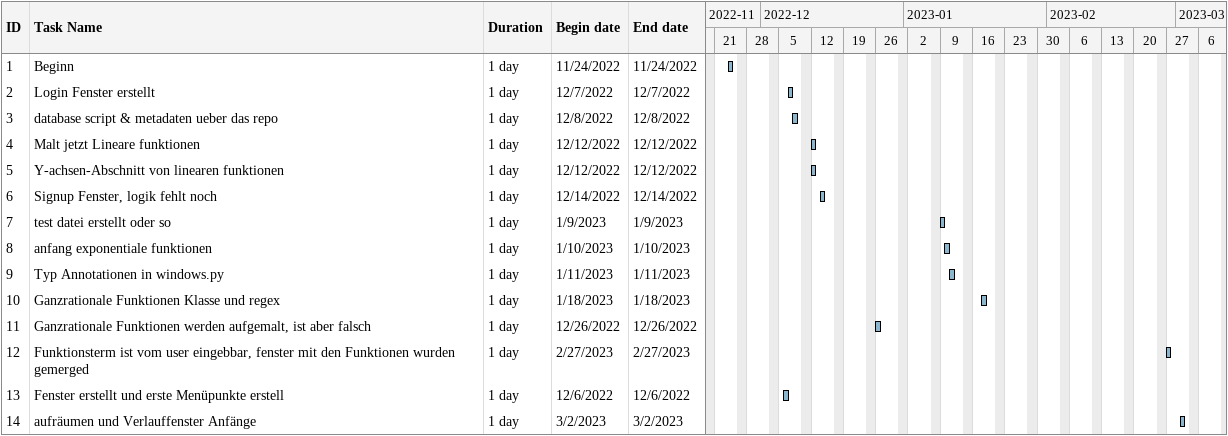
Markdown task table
| ID | Task | Duration | Start | Finish |
|---|---|---|---|---|
| 1 | Beginn | 1d | 2022-11-24 | 2022-11-24 |
| 2 | Login Fenster erstellt | 1d | 2022-12-07 | 2022-12-07 |
| 3 | database script & metadaten ueber das repo | 1d | 2022-12-08 | 2022-12-08 |
| 4 | Malt jetzt Lineare funktionen | 1d | 2022-12-12 | 2022-12-12 |
| 5 | Y-achsen-Abschnitt von linearen funktionen | 1d | 2022-12-12 | 2022-12-12 |
| 6 | Signup Fenster, logik fehlt noch | 1d | 2022-12-14 | 2022-12-14 |
| 7 | test datei erstellt oder so | 1d | 2023-01-09 | 2023-01-09 |
| 8 | anfang exponentiale funktionen | 1d | 2023-01-10 | 2023-01-10 |
| 9 | Typ Annotationen in windows.py | 1d | 2023-01-11 | 2023-01-11 |
| 10 | Ganzrationale Funktionen Klasse und regex | 1d | 2023-01-18 | 2023-01-18 |
| 11 | Ganzrationale Funktionen werden aufgemalt, ist aber falsch | 1d | 2022-12-26 | 2022-12-26 |
| 12 | Funktionsterm ist vom user eingebbar, fenster mit den Funktionen wurden gemerged | 1d | 2023-02-27 | 2023-02-27 |
| 13 | Fenster erstellt und erste Menüpunkte erstell | 1d | 2022-12-06 | 2022-12-06 |
| 14 | aufräumen und Verlauffenster Anfänge | 1d | 2023-03-02 | 2023-03-02 |
